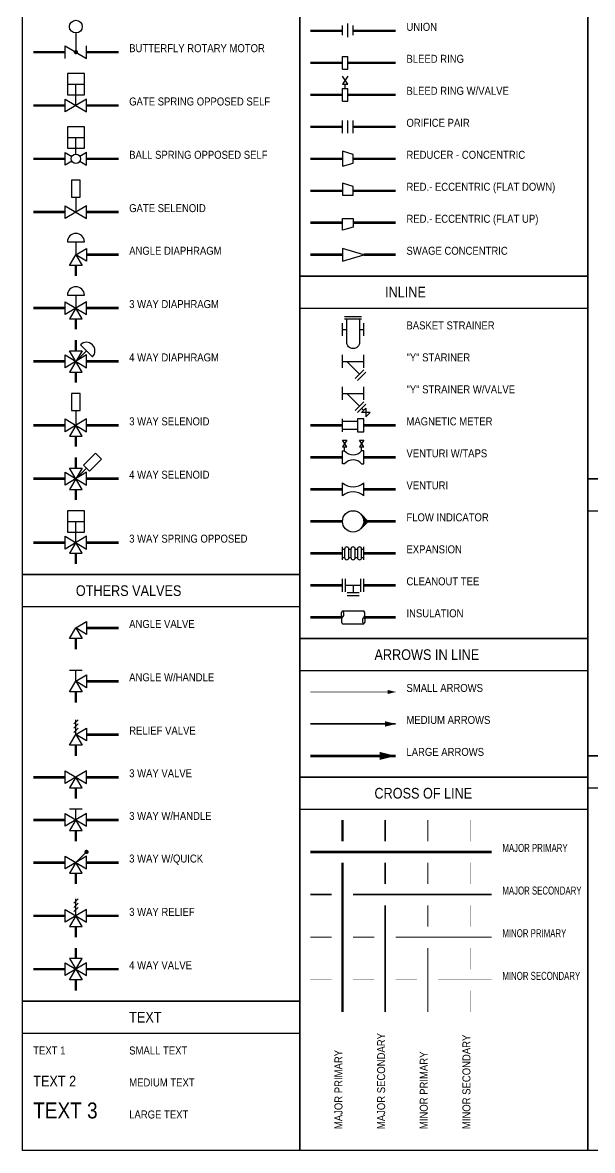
# Model space of a CAD drawing. Header units: inches. Extents: x 31.2 to 59.2, y 12.6 to 38.2.
# Drawn here: x 31.2 to 37.88, y 12.57 to 25.79 of the extents above; entities that cross this region are included whole.
import ezdxf
from ezdxf.enums import TextEntityAlignment as Align

# ---------------------------------------------------------------- set-up
doc = ezdxf.new("R2010")
doc.units = ezdxf.units.IN
doc.header["$MEASUREMENT"] = 0
for name, color, linetype in [('EQUIP', 3, 'Continuous'), ('GRAPH', 6, 'Continuous'), ('MAJOR-1', 2, 'Continuous'), ('MAJOR-2', 1, 'Continuous'), ('Minor-1', 4, 'Continuous'), ('Minor-2', 6, 'Continuous'), ('TEXT', 7, 'Continuous')]:
    doc.layers.add(name, color=color, linetype=linetype)
doc.styles.get("Standard").update_dxf_attribs({"font": 'arial.ttf'})

# ---------------------------------------------------------------- blocks, each defined once
blk = doc.blocks.new('VAL_CTRL_9')
blk.add_line((0, 0.9), (0, 0))
for points in [[(-0.5, -0.3), (-0.5, 0.3), (0.5, -0.3)], [(0.5, -0.3), (0.5, 0.3)]]:
    blk.add_lwpolyline(points)
at = {"const_width": 0.1}
blk.add_lwpolyline([(-0.05, 0, 1), (0.05, 0, 1)], format="xyb", close=True, dxfattribs=at)
blk.add_circle((0, 1.2), 0.3)
at = {"flags": 8}
for tag, p in [('SIZE', (1.4, 0.7)), ('SPEC', (0, -0.7)), ('TAG', (0, -1.3))]:
    blk.add_attdef(tag, text='', height=0.4, dxfattribs=at).set_placement(p, align=Align.MIDDLE)
blk = doc.blocks.new('VAL_CTRL_10')
for p, q in [((-0.4, 1), (0.4, 1)), ((0, 0), (0, 1))]:
    blk.add_line(p, q)
blk.add_lwpolyline([(-0.4, 0.5), (0.4, 0.5), (0.4, 1.5), (-0.4, 1.5)], close=True)
blk.add_lwpolyline([(-0.5, -0.3), (-0.5, 0.3), (0.5, -0.3), (0.5, 0.3), (-0.5, -0.3)])
at = {"flags": 8}
for tag, p in [('SIZE', (1.4, 0.7)), ('SPEC', (0, -0.7)), ('TAG', (0, -1.3))]:
    blk.add_attdef(tag, text='', height=0.4, dxfattribs=at).set_placement(p, align=Align.MIDDLE)
blk = doc.blocks.new('VAL_CTRL_11')
for p, q in [((-0.4, 1), (0.4, 1)), ((0, 0.224), (0, 1))]:
    blk.add_line(p, q)
blk.add_lwpolyline([(-0.4, 0.5), (0.4, 0.5), (0.4, 1.5), (-0.4, 1.5)], close=True)
for points in [[(-0.5, -0.3), (-0.5, 0.3), (-0.192, 0.115)], [(0.192, -0.115), (0.5, -0.3), (0.5, 0.3), (0.192, 0.115)], [(-0.192, -0.115), (-0.5, -0.3)]]:
    blk.add_lwpolyline(points)
blk.add_circle((0, 0), 0.224)
at = {"flags": 8}
for tag, p in [('SIZE', (1.4, 0.7)), ('SPEC', (0, -0.7)), ('TAG', (0, -1.3))]:
    blk.add_attdef(tag, text='', height=0.4, dxfattribs=at).set_placement(p, align=Align.MIDDLE)
blk = doc.blocks.new('VAL_CTRL_12')
blk.add_line((0, 0.7), (0, 0))
blk.add_lwpolyline([(-0.2, 0.7), (0.2, 0.7), (0.2, 1.5), (-0.2, 1.5)], close=True)
blk.add_lwpolyline([(-0.5, -0.3), (-0.5, 0.3), (0.5, -0.3), (0.5, 0.3), (-0.5, -0.3)])
at = {"flags": 8}
for tag, p in [('SIZE', (1.4, 0.7)), ('SPEC', (0, -0.7)), ('TAG', (0, -1.3))]:
    blk.add_attdef(tag, text='', height=0.4, dxfattribs=at).set_placement(p, align=Align.MIDDLE)
blk = doc.blocks.new('VAL_CTRL_15')
for p, q in [((-0.4, 0.6), (0.4, 0.6)), ((0, 0.6), (0, 0))]:
    blk.add_line(p, q)
blk.add_lwpolyline([(0, 0), (0.3, -0.5), (-0.3, -0.5), (0, 0), (0.5, 0.3), (0.5, -0.3)], close=True)
blk.add_arc((0, 0.6), 0.4, 0, 180)
at = {"flags": 8}
for tag, p in [('SIZE', (-1.2, 0.6)), ('SPEC', (-1.2, 0)), ('TAG', (-1.2, -0.6))]:
    blk.add_attdef(tag, text='', height=0.4, dxfattribs=at).set_placement(p, align=Align.MIDDLE)
blk = doc.blocks.new('VAL_CTRL_16')
for p, q in [((-0.4, 0.6), (0.4, 0.6)), ((0, 0.6), (0, 0))]:
    blk.add_line(p, q)
blk.add_lwpolyline([(-0.5, -0.3), (-0.5, 0.3), (0.5, -0.3), (0.5, 0.3), (-0.5, -0.3)])
blk.add_lwpolyline([(0, 0), (-0.3, -0.5), (0.3, -0.5)], close=True)
blk.add_arc((0, 0.6), 0.4, 0, 180)
at = {"flags": 8}
for tag, p in [('SIZE', (1.2, 0.6)), ('SPEC', (1.2, -0.6)), ('TAG', (1.2, -1.2))]:
    blk.add_attdef(tag, text='', height=0.4, dxfattribs=at).set_placement(p, align=Align.MIDDLE)
blk = doc.blocks.new('VAL_CTRL_17')
for p, q in [((0.212, 0.778), (0.778, 0.212)), ((0.495, 0.495), (0, 0))]:
    blk.add_line(p, q)
for points in [[(-0.5, -0.3), (-0.5, 0.3), (0.5, -0.3), (0.5, 0.3), (-0.5, -0.3)], [(-0.3, 0.5), (0.3, 0.5), (-0.3, -0.5), (0.3, -0.5), (-0.3, 0.5)]]:
    blk.add_lwpolyline(points)
blk.add_arc((0.495, 0.495), 0.4, 315, 135)
at = {"flags": 8}
for tag, p in [('SIZE', (1.7, 0.6)), ('SPEC', (1.2, -0.6)), ('TAG', (1.2, -1.2))]:
    blk.add_attdef(tag, text='', height=0.4, dxfattribs=at).set_placement(p, align=Align.MIDDLE)
blk = doc.blocks.new('VAL_CTRL_19')
blk.add_line((0.495, 0.495), (0, 0))
blk.add_lwpolyline([(0.354, 0.636), (0.636, 0.354), (1.202, 0.919), (0.919, 1.202)], close=True)
for points in [[(-0.5, -0.3), (-0.5, 0.3), (0.5, -0.3), (0.5, 0.3), (-0.5, -0.3)], [(-0.3, 0.5), (0.3, 0.5), (-0.3, -0.5), (0.3, -0.5), (-0.3, 0.5)]]:
    blk.add_lwpolyline(points)
at = {"flags": 8}
for tag, p in [('SIZE', (1.867, 0.6)), ('SPEC', (1.1, -0.6)), ('TAG', (1.1, -1.2))]:
    blk.add_attdef(tag, text='', height=0.4, dxfattribs=at).set_placement(p, align=Align.MIDDLE)
blk = doc.blocks.new('VAL_CTRL_18')
blk.add_line((0, 0.7), (0, 0))
for points in [[(-0.2, 0.7), (0.2, 0.7), (0.2, 1.5), (-0.2, 1.5)], [(0, 0), (-0.3, -0.5), (0.3, -0.5)]]:
    blk.add_lwpolyline(points, close=True)
blk.add_lwpolyline([(-0.5, -0.3), (-0.5, 0.3), (0.5, -0.3), (0.5, 0.3), (-0.5, -0.3)])
at = {"flags": 8}
for tag, p in [('SIZE', (1.2, 0.6)), ('SPEC', (1.2, -0.6)), ('TAG', (1.2, -1.2))]:
    blk.add_attdef(tag, text='', height=0.4, dxfattribs=at).set_placement(p, align=Align.MIDDLE)
blk = doc.blocks.new('VAL_CTRL_20')
for p, q in [((-0.4, 1), (0.4, 1)), ((0, 0), (0, 1))]:
    blk.add_line(p, q)
for points in [[(-0.4, 0.5), (0.4, 0.5), (0.4, 1.5), (-0.4, 1.5)], [(0, 0), (-0.3, -0.5), (0.3, -0.5)]]:
    blk.add_lwpolyline(points, close=True)
blk.add_lwpolyline([(-0.5, -0.3), (-0.5, 0.3), (0.5, -0.3), (0.5, 0.3), (-0.5, -0.3)])
at = {"flags": 8}
for tag, p in [('SIZE', (1.2, 0.6)), ('SPEC', (1.2, -0.6)), ('TAG', (1.2, -1.2))]:
    blk.add_attdef(tag, text='', height=0.4, dxfattribs=at).set_placement(p, align=Align.MIDDLE)
blk = doc.blocks.new('VAL_ANGLE')
blk.add_lwpolyline([(0, 0), (0.3, -0.5), (-0.3, -0.5), (0, 0), (0.5, 0.3), (0.5, -0.3)], close=True)
at = {"flags": 8}
for tag, p in [('SIZE', (-1.1, 0.6)), ('SPEC', (-1.1, 0)), ('TAG', (-1.1, -0.6))]:
    blk.add_attdef(tag, text='', height=0.4, dxfattribs=at).set_placement(p, align=Align.MIDDLE)
blk = doc.blocks.new('VAL_ANGLE1')
for p, q in [((0.3, 0.5), (-0.3, 0.5)), ((0, 0), (0, 0.5))]:
    blk.add_line(p, q)
blk.add_lwpolyline([(0, 0), (0.3, -0.5), (-0.3, -0.5), (0, 0), (0.5, 0.3), (0.5, -0.3)], close=True)
at = {"flags": 8}
for tag, p in [('SIZE', (-1.1, 0.6)), ('SPEC', (-1.1, 0)), ('TAG', (-1.1, -0.6))]:
    blk.add_attdef(tag, text='', height=0.4, dxfattribs=at).set_placement(p, align=Align.MIDDLE)
blk = doc.blocks.new('VAL_RELIEF')
for p, q in [((-0.1, 0.5), (0.1, 0.7)), ((0, 0), (0, 0.7)), ((-0.1, 0.3), (0.1, 0.5)), ((-0.1, 0.1), (0.1, 0.3))]:
    blk.add_line(p, q)
blk.add_lwpolyline([(0, 0), (0.3, -0.5), (-0.3, -0.5), (0, 0), (0.5, 0.3), (0.5, -0.3)], close=True)
at = {"flags": 8}
for tag, p in [('SIZE', (-1.1, 0.6)), ('SPEC', (-1.1, 0)), ('TAG', (-1.1, -0.6))]:
    blk.add_attdef(tag, text='', height=0.4, dxfattribs=at).set_placement(p, align=Align.MIDDLE)
blk = doc.blocks.new('VAL_3_WAY')
blk.add_lwpolyline([(-0.5, -0.3), (-0.5, 0.3), (0.5, -0.3), (0.5, 0.3), (-0.5, -0.3)])
blk.add_lwpolyline([(0, 0), (-0.3, -0.5), (0.3, -0.5)], close=True)
at = {"flags": 8}
for tag, p in [('SIZE', (1.1, 0.6)), ('SPEC', (1.1, -0.6)), ('TAG', (1.1, -1.2))]:
    blk.add_attdef(tag, text='', height=0.4, dxfattribs=at).set_placement(p, align=Align.MIDDLE)
blk = doc.blocks.new('VAL_3_WAY1')
for p, q in [((0.3, 0.5), (-0.3, 0.5)), ((0, 0), (0, 0.5))]:
    blk.add_line(p, q)
blk.add_lwpolyline([(-0.5, -0.3), (-0.5, 0.3), (0.5, -0.3), (0.5, 0.3), (-0.5, -0.3)])
blk.add_lwpolyline([(0, 0), (-0.3, -0.5), (0.3, -0.5)], close=True)
at = {"flags": 8}
for tag, p in [('SIZE', (1.1, 0.6)), ('SPEC', (1.1, -0.6)), ('TAG', (1.1, -1.2))]:
    blk.add_attdef(tag, text='', height=0.4, dxfattribs=at).set_placement(p, align=Align.MIDDLE)
blk = doc.blocks.new('VAL_3_WAY2')
blk.add_line((0, 0), (0.5, 0.5))
at = {"const_width": 0.1}
blk.add_lwpolyline([(0.5, 0.55, 1), (0.5, 0.45, 1)], format="xyb", close=True, dxfattribs=at)
blk.add_lwpolyline([(-0.5, -0.3), (-0.5, 0.3), (0.5, -0.3), (0.5, 0.3), (-0.5, -0.3)])
blk.add_lwpolyline([(0, 0), (-0.3, -0.5), (0.3, -0.5)], close=True)
at = {"flags": 8}
for tag, p in [('SIZE', (1.4, 0.6)), ('SPEC', (1.1, -0.6)), ('TAG', (1.1, -1.2))]:
    blk.add_attdef(tag, text='', height=0.4, dxfattribs=at).set_placement(p, align=Align.MIDDLE)
blk = doc.blocks.new('VAL_3_RELIEF')
for p, q in [((-0.1, 0.6), (0.1, 0.8)), ((-0.1, 0.4), (0.1, 0.6)), ((0, 0), (0, 0.8)), ((-0.1, 0.2), (0.1, 0.4))]:
    blk.add_line(p, q)
blk.add_lwpolyline([(-0.5, -0.3), (-0.5, 0.3), (0.5, -0.3), (0.5, 0.3), (-0.5, -0.3)])
blk.add_lwpolyline([(0, 0), (-0.3, -0.5), (0.3, -0.5)], close=True)
at = {"flags": 8}
for tag, p in [('SIZE', (1.1, 0.6)), ('SPEC', (1.1, -0.6)), ('TAG', (1.1, -1.2))]:
    blk.add_attdef(tag, text='', height=0.4, dxfattribs=at).set_placement(p, align=Align.MIDDLE)
blk = doc.blocks.new('VAL_4_WAY')
for points in [[(-0.5, -0.3), (-0.5, 0.3), (0.5, -0.3), (0.5, 0.3), (-0.5, -0.3)], [(0.3, -0.5), (-0.3, -0.5), (0.3, 0.5), (-0.3, 0.5), (0.3, -0.5)]]:
    blk.add_lwpolyline(points)
at = {"flags": 8}
for tag, p in [('SIZE', (1.1, 0.6)), ('SPEC', (1.1, -0.6)), ('TAG', (1.1, -1.2))]:
    blk.add_attdef(tag, text='', height=0.4, dxfattribs=at).set_placement(p, align=Align.MIDDLE)
blk = doc.blocks.new('UNION')
for p, q in [((0, -0.4), (0, 0.5)), ((0.5, -0.6), (0.5, 0.7)), ((1, -0.4), (1, 0.5))]:
    blk.add_line(p, q)
at = {"flags": 8}
for tag, p in [('SIZE', (0.5, 1.5)), ('SPEC', (0.5, -1.4)), ('TAG', (0.5, -2.6))]:
    blk.add_attdef(tag, text='', height=0.8, dxfattribs=at).set_placement(p, align=Align.MIDDLE)
blk = doc.blocks.new('BLEED')
for p, q in [((0, 1.2), (1, 1.2)), ((0, -1.2), (0, 1.2)), ((1, -1.2), (1, 1.2)), ((0, -1.2), (1, -1.2))]:
    blk.add_line(p, q)
at = {"flags": 8}
for tag, p in [('SIZE', (0, 2.8)), ('SPEC', (0, -2.8)), ('TAG', (0, -5.2))]:
    blk.add_attdef(tag, text='', height=1.6, dxfattribs=at).set_placement(p, align=Align.MIDDLE)
blk = doc.blocks.new('BLEED_VALVE')
for p, q in [((1, 3.5), (0, 2)), ((1, 2), (0, 3.5)), ((0, 2), (1, 2)), ((0, -1.2), (0, 1.2)), ((0, 1.2), (1, 1.2)), ((0.5, 1.2), (0.5, 2)), ((1, -1.2), (1, 1.2)), ((0, -1.2), (1, -1.2))]:
    blk.add_line(p, q)
at = {"flags": 8}
for tag, p in [('SIZE', (4.3, 2.8)), ('SPEC', (0, -2.8)), ('TAG', (0, -5.2))]:
    blk.add_attdef(tag, text='', height=1.6, dxfattribs=at).set_placement(p, align=Align.MIDDLE)
blk = doc.blocks.new('ORIFICE')
for p, q in [((0, -0.6), (0, 0.6)), ((0.5, -0.6), (0.5, 0.6)), ((1, -0.6), (1, 0.6))]:
    blk.add_line(p, q)
at = {"flags": 8}
for tag, p in [('SIZE', (0.5, 1.4)), ('SPEC', (0.5, -1.4)), ('TAG', (0.5, -2.6))]:
    blk.add_attdef(tag, text='', height=0.8, dxfattribs=at).set_placement(p, align=Align.MIDDLE)
blk = doc.blocks.new('REDUCER_CONC')
blk.add_lwpolyline([(0, 0.7), (0, -0.7), (1, -0.4), (1, 0.4), (0, 0.7)])
at = {"flags": 8}
for tag, p in [('SIZE', (0, 1.4)), ('SPEC', (0, -1.47)), ('TAG', (0, -2.6))]:
    blk.add_attdef(tag, text='', height=0.667, dxfattribs=at).set_placement(p, align=Align.MIDDLE)
blk = doc.blocks.new('REDUCER_ECC_DOWN')
blk.add_lwpolyline([(0, 0.7), (0, -0.4), (1, -0.4), (1, 0.4), (0, 0.7)])
at = {"flags": 8}
for tag, p in [('SIZE', (0, 1.53)), ('SPEC', (0, -1.2)), ('TAG', (0, -2.4))]:
    blk.add_attdef(tag, text='', height=0.667, dxfattribs=at).set_placement(p, align=Align.MIDDLE)
blk = doc.blocks.new('REDUCER_ECC_UP')
blk.add_lwpolyline([(0, -0.7), (0, 0.4), (1, 0.4), (1, -0.4), (0, -0.7)])
at = {"flags": 8}
for tag, p in [('SIZE', (0, 1.23)), ('SPEC', (0, -1.4)), ('TAG', (-0.01, -2.47))]:
    blk.add_attdef(tag, text='', height=0.667, dxfattribs=at).set_placement(p, align=Align.MIDDLE)
blk = doc.blocks.new('SWAGE_CONC')
for points in [[(1, 0), (0, 0.3)], [(0, 0.3), (0, -0.3), (1, 0)]]:
    blk.add_lwpolyline(points)
at = {"flags": 8}
for tag, p in [('SIZE', (0, 1.167)), ('SPEC', (0, -1.167)), ('TAG', (0, -2.367))]:
    blk.add_attdef(tag, text='', height=0.667, dxfattribs=at).set_placement(p, align=Align.MIDDLE)
blk = doc.blocks.new('Y_STRAINER_VALVE')
for p, q in [((-0.5, 0), (0.5, 0)), ((0.4, -0.9), (0.6, -0.7)), ((0.4, -0.7), (0.5, -0.8)), ((0.8, -0.9), (0.4, -0.9)), ((0.6, -0.7), (0.6, -1.1)), ((0.6, -1.1), (0.8, -0.9))]:
    blk.add_line(p, q)
for points in [[(-0.5, -0.3), (-0.5, 0.3)], [(-0.3, 0), (0.3, -0.6)], [(0.5, -0.3), (0.5, 0.3)], [(0.5, -0.4), (0.1, -0.8)], [(0.6, -0.5), (0.2, -0.9)]]:
    blk.add_lwpolyline(points)
at = {"flags": 8}
for tag, p in [('SIZE', (0, 0.7)), ('SPEC', (0, -1.4)), ('TAG', (0, -2))]:
    blk.add_attdef(tag, text='', height=0.4, dxfattribs=at).set_placement(p, align=Align.MIDDLE)
blk = doc.blocks.new('MAGMETER')
for points in [[(-0.5, -0.3), (-0.5, 0.3)], [(-0.5, 0.2), (0.2, 0.2)], [(0.2, -0.2), (-0.5, -0.2)]]:
    blk.add_lwpolyline(points)
blk.add_lwpolyline([(0.2, -0.3), (0.5, -0.3), (0.5, 0.3), (0.2, 0.3)], close=True)
at = {"flags": 8}
for tag, p in [('SIZE', (0, 0.7)), ('SPEC', (0, -0.7)), ('TAG', (0, -1.3))]:
    blk.add_attdef(tag, text='', height=0.4, dxfattribs=at).set_placement(p, align=Align.MIDDLE)
blk = doc.blocks.new('VENTURI_TAP')
for p, q in [((-0.4, 0.3), (-0.4, 0.5)), ((0.4, 0.3), (0.4, 0.5))]:
    blk.add_line(p, q)
for points in [[(-0.5, 0.5), (-0.3, 0.5), (-0.5, 0.8), (-0.3, 0.8), (-0.5, 0.5)], [(0.3, 0.5), (0.5, 0.5), (0.3, 0.8), (0.5, 0.8), (0.3, 0.5)], [(-0.4, -0.3), (-0.5, -0.3), (-0.5, 0.3), (-0.4, 0.3)], [(0.4, -0.3), (0.5, -0.3), (0.5, 0.3), (0.4, 0.3)]]:
    blk.add_lwpolyline(points)
for centre, start, end in [((0, 0.639), 220.2749, 319.7251), ((0, -0.639), 40.2749, 139.7251)]:
    blk.add_arc(centre, 0.524, start, end)
at = {"flags": 8}
for tag, p in [('SIZE', (1.3, 0.7)), ('SPEC', (0, -0.7)), ('TAG', (0, -1.3))]:
    blk.add_attdef(tag, text='', height=0.4, dxfattribs=at).set_placement(p, align=Align.MIDDLE)
blk = doc.blocks.new('BASKET_STRAINER')
for p, q in [((-0.4, 0.6), (0.4, 0.6)), ((-0.5, 0), (-0.3, 0)), ((-0.4, 0.5), (0.4, 0.5)), ((0.3, 0), (0.5, 0)), ((0, -0.9), (0, -0.9))]:
    blk.add_line(p, q)
for points in [[(-0.5, -0.3), (-0.5, 0.3)], [(0.5, -0.3), (0.5, 0.3)]]:
    blk.add_lwpolyline(points)
blk.add_lwpolyline([(0.3, 0.5), (0.3, -0.6, -0.414214), (0, -0.9, -0.414214), (-0.3, -0.6), (-0.3, 0.5)], format="xyb")
at = {"flags": 8}
for tag, p in [('SIZE', (0, 1)), ('SPEC', (0, -1.3)), ('TAG', (0, -1.9))]:
    blk.add_attdef(tag, text='', height=0.4, dxfattribs=at).set_placement(p, align=Align.MIDDLE)
blk = doc.blocks.new('Y_STRAINER')
blk.add_line((-0.5, 0), (0.5, 0))
for points in [[(-0.5, -0.3), (-0.5, 0.3)], [(-0.3, 0), (0.3, -0.6)], [(0.5, -0.3), (0.5, 0.3)], [(0.5, -0.4), (0.1, -0.8)], [(0.6, -0.5), (0.2, -0.9)]]:
    blk.add_lwpolyline(points)
at = {"flags": 8}
for tag, p in [('SIZE', (0, 0.7)), ('SPEC', (0, -1.3)), ('TAG', (0, -1.9))]:
    blk.add_attdef(tag, text='', height=0.4, dxfattribs=at).set_placement(p, align=Align.MIDDLE)
blk = doc.blocks.new('VENTURI')
for points in [[(-0.5, -0.3), (-0.5, 0.3)], [(0.5, -0.3), (0.5, 0.3)]]:
    blk.add_lwpolyline(points)
for centre, start, end in [((0, 0.9), 230.1944, 309.8056), ((0, -0.9), 50.1944, 129.8056)]:
    blk.add_arc(centre, 0.781, start, end)
at = {"flags": 8}
for tag, p in [('SIZE', (0, 0.7)), ('SPEC', (0, -0.7)), ('TAG', (0, -1.3))]:
    blk.add_attdef(tag, text='', height=0.4, dxfattribs=at).set_placement(p, align=Align.MIDDLE)
blk = doc.blocks.new('*X68')
at = {"color": 0}
for p, q in [((0.358, 0.349), (0.358, 0.349)), ((0.362, 0.345), (0.362, 0.345)), ((0.367, 0.34), (0.367, 0.34)), ((0.371, 0.335), (0.371, 0.336)), ((0.375, 0.331), (0.376, 0.331)), ((0.379, 0.326), (0.38, 0.327)), ((0.383, 0.321), (0.384, 0.323)), ((0.387, 0.316), (0.389, 0.318)), ((0.391, 0.312), (0.393, 0.314)), ((0.395, 0.307), (0.398, 0.309)), ((0.399, 0.302), (0.402, 0.305)), ((0.403, 0.297), (0.407, 0.301)), ((0.405, -0.293), (0.703, 0.004)), ((0.406, 0.291), (0.411, 0.296)), ((0.41, 0.286), (0.415, 0.292)), ((0.414, 0.281), (0.42, 0.287)), ((0.417, 0.276), (0.424, 0.283)), ((0.421, 0.27), (0.429, 0.278)), ((0.423, -0.266), (0.698, 0.009)), ((0.424, 0.265), (0.433, 0.274)), ((0.427, 0.259), (0.438, 0.27)), ((0.431, 0.254), (0.442, 0.265)), ((0.434, 0.248), (0.446, 0.261)), ((0.436, -0.244), (0.694, 0.013)), ((0.437, 0.243), (0.451, 0.256)), ((0.44, 0.237), (0.455, 0.252)), ((0.443, 0.231), (0.46, 0.247)), ((0.446, 0.225), (0.464, 0.243)), ((0.446, -0.225), (0.689, 0.018)), ((0.449, 0.219), (0.468, 0.239)), ((0.452, 0.213), (0.473, 0.234)), ((0.454, -0.208), (0.685, 0.022)), ((0.455, 0.207), (0.477, 0.23)), ((0.458, 0.201), (0.482, 0.225)), ((0.46, 0.195), (0.486, 0.221)), ((0.461, -0.193), (0.681, 0.027)), ((0.463, 0.189), (0.491, 0.217)), ((0.465, 0.183), (0.495, 0.212)), ((0.467, -0.178), (0.676, 0.031)), ((0.468, 0.176), (0.499, 0.208)), ((0.47, 0.17), (0.504, 0.203)), ((0.472, -0.164), (0.672, 0.035)), ((0.473, 0.163), (0.508, 0.199)), ((0.475, 0.157), (0.513, 0.194)), ((0.477, 0.15), (0.517, 0.19)), ((0.477, -0.151), (0.667, 0.04)), ((0.479, 0.143), (0.521, 0.186)), ((0.481, 0.136), (0.526, 0.181)), ((0.481, -0.138), (0.663, 0.044)), ((0.483, 0.129), (0.53, 0.177)), ((0.484, -0.126), (0.658, 0.049)), ((0.485, 0.122), (0.535, 0.172)), ((0.487, 0.115), (0.539, 0.168)), ((0.487, -0.114), (0.654, 0.053)), ((0.488, 0.108), (0.544, 0.164)), ((0.489, -0.103), (0.65, 0.057)), ((0.49, 0.101), (0.548, 0.159)), ((0.491, 0.093), (0.552, 0.155)), ((0.491, -0.092), (0.645, 0.062)), ((0.493, 0.086), (0.557, 0.15)), ((0.493, -0.081), (0.641, 0.066)), ((0.494, 0.078), (0.561, 0.146)), ((0.495, 0.071), (0.566, 0.141)), ((0.495, -0.071), (0.636, 0.071)), ((0.496, 0.063), (0.57, 0.137)), ((0.496, -0.061), (0.632, 0.075)), ((0.497, 0.055), (0.575, 0.133)), ((0.497, -0.051), (0.628, 0.08)), ((0.498, 0.047), (0.579, 0.128)), ((0.498, 0.039), (0.583, 0.124)), ((0.498, -0.041), (0.623, 0.084)), ((0.499, 0.031), (0.588, 0.119)), ((0.499, -0.031), (0.619, 0.088)), ((0.5, 0.022), (0.592, 0.115)), ((0.5, 0.014), (0.597, 0.11)), ((0.5, 0.005), (0.601, 0.106)), ((0.5, -0.004), (0.605, 0.102)), ((0.5, -0.013), (0.61, 0.097)), ((0.5, -0.022), (0.614, 0.093))]:
    blk.add_line(p, q, dxfattribs=at)
blk = doc.blocks.new('FLOW')
blk.add_lwpolyline([(0.354, -0.354), (0.707, 0), (0.354, 0.354)])
blk.add_circle((0, 0), 0.5)
at = {"linetype": 'Continuous'}
blk.add_blockref('*X68', (0, 0), dxfattribs=at)
at = {"flags": 8}
blk.add_attdef('FUNCTION', text='', height=0.2, dxfattribs=at).set_placement((0, 0.1), align=Align.CENTER)
blk.add_attdef('TAG', text='', height=0.2, dxfattribs=at).set_placement((0, -0.1), align=Align.TOP_CENTER)
blk = doc.blocks.new('EXPANSION')
for p, q in [((-0.5, 0.2), (-0.4, 0.2)), ((-0.2, 0.2), (-0.1, 0.2)), ((0.1, 0.2), (0.2, 0.2)), ((0.4, 0.2), (0.5, 0.2)), ((-0.5, -0.2), (-0.4, -0.2)), ((-0.2, -0.2), (-0.1, -0.2)), ((0.1, -0.2), (0.2, -0.2)), ((0.4, -0.2), (0.5, -0.2))]:
    blk.add_line(p, q)
for points in [[(-0.5, -0.3), (-0.5, 0.3)], [(0.5, -0.3), (0.5, 0.3)]]:
    blk.add_lwpolyline(points)
for points in [[(-0.3, -0.3), (-0.3, -0.3, 0.414214), (-0.2, -0.2), (-0.2, 0.2, 0.414214), (-0.3, 0.3), (-0.3, 0.3, 0.414214), (-0.4, 0.2), (-0.4, -0.2, 0.414214)], [(0, -0.3), (0, -0.3, 0.414214), (0.1, -0.2), (0.1, 0.2, 0.414214), (0, 0.3), (0, 0.3, 0.414214), (-0.1, 0.2), (-0.1, -0.2, 0.414214)], [(0.3, -0.3), (0.3, -0.3, 0.414214), (0.4, -0.2), (0.4, 0.2, 0.414214), (0.3, 0.3), (0.3, 0.3, 0.414214), (0.2, 0.2), (0.2, -0.2, 0.414214)]]:
    blk.add_lwpolyline(points, format="xyb", close=True)
at = {"flags": 8}
for tag, p in [('SIZE', (0, 0.7)), ('SPEC', (0, -0.7)), ('TAG', (0, -1.3))]:
    blk.add_attdef(tag, text='', height=0.4, dxfattribs=at).set_placement(p, align=Align.MIDDLE)
blk = doc.blocks.new('CLEAN_TEE')
blk.add_line((-0.359, 0), (0.359, 0))
for points in [[(-0.5, -0.3), (-0.5, 0.3)], [(-0.359, -0.3), (-0.359, 0.3)], [(0, 0), (0, -0.359)], [(0.359, -0.3), (0.359, 0.3)], [(0.5, -0.3), (0.5, 0.3)], [(0.283, -0.359), (-0.283, -0.359)], [(0.283, -0.5), (-0.283, -0.5)]]:
    blk.add_lwpolyline(points)
at = {"flags": 8}
for tag, p in [('SIZE', (0, 0.7)), ('SPEC', (0, -0.9)), ('TAG', (0, -1.5))]:
    blk.add_attdef(tag, text='', height=0.4, dxfattribs=at).set_placement(p, align=Align.MIDDLE)
blk = doc.blocks.new('INSULATION')
for p, q in [((-0.5, 0.3), (0.5, 0.3)), ((-0.5, -0.3), (0.5, -0.3))]:
    blk.add_line(p, q)
for centre in [(-0.5, 0.15), (0.5, -0.15)]:
    blk.add_ellipse(centre, major_axis=(0, -0.15), ratio=0.333333)
for centre, start_param, end_param in [((-0.5, -0.15), 3.141593, 6.283185), ((0.5, 0.15), 0, 3.141593)]:
    blk.add_ellipse(centre, major_axis=(0, -0.15), ratio=0.333333, start_param=start_param, end_param=end_param)
at = {"flags": 8}
for tag, p in [('SIZE', (0, 0.7)), ('SPEC', (0, -0.7)), ('TAG', (0, -1.3))]:
    blk.add_attdef(tag, text='', height=0.4, dxfattribs=at).set_placement(p, align=Align.MIDDLE)
blk = doc.blocks.new('ARROW_1')
blk.add_lwpolyline([(0, 0, 0, 0.5, 0), (-1, 0, 0.5, 0.5, 0)], format="xyseb")

msp = doc.modelspace()

# ---------------------------------------------------------------- linework, layer by layer
for p, q in [((34.451, 22.441), (37.826, 22.441)), ((37.826, 20.066), (41.201, 20.066)), ((31.201, 18.941), (34.451, 18.941)), ((34.451, 18.191), (37.826, 18.191)), ((37.826, 16.816), (41.201, 16.816)), ((34.451, 16.566), (37.826, 16.566)), ((31.201, 13.941), (34.451, 13.941))]:
    msp.add_line(p, q)
for points in [[(41.201, 20.441), (37.826, 20.441), (37.826, 38.191), (41.201, 38.191)], [(34.451, 19.316), (31.201, 19.316), (31.201, 31.316), (34.451, 31.316)], [(37.826, 22.816), (34.451, 22.816), (34.451, 28.191), (37.826, 28.191)], [(37.826, 18.566), (34.451, 18.566), (34.451, 22.816), (37.826, 22.816)], [(41.201, 17.191), (37.826, 17.191), (37.826, 20.441), (41.201, 20.441)], [(34.451, 14.316), (31.201, 14.316), (31.201, 19.316), (34.451, 19.316)], [(37.826, 16.941), (34.451, 16.941), (34.451, 18.566), (37.826, 18.566)], [(41.201, 12.566), (37.826, 12.566), (37.826, 17.191), (41.201, 17.191)], [(37.826, 12.566), (34.451, 12.566), (34.451, 16.941), (37.826, 16.941)], [(34.451, 12.566), (31.201, 12.566), (31.201, 14.316), (34.451, 14.316)]]:
    msp.add_lwpolyline(points, close=True)
at = {"layer": 'MAJOR-1', "linetype": 'Continuous', "const_width": 0.03}
for points in [[(34.576, 25.691), (34.951, 25.691)], [(35.076, 25.691), (35.576, 25.691)], [(31.326, 25.441), (31.701, 25.441)], [(31.951, 25.441), (32.326, 25.441)], [(34.576, 25.316), (34.951, 25.316)], [(35.014, 25.316), (35.576, 25.316)], [(34.576, 24.941), (34.951, 24.941)], [(35.014, 24.941), (35.576, 24.941)], [(31.326, 24.816), (31.701, 24.816)], [(31.951, 24.816), (32.326, 24.816)], [(34.576, 24.566), (34.951, 24.566)], [(35.076, 24.566), (35.576, 24.566)], [(31.326, 24.191), (31.701, 24.191)], [(31.951, 24.191), (32.326, 24.191)], [(34.576, 24.191), (34.951, 24.191)], [(35.076, 24.191), (35.576, 24.191)], [(34.576, 23.816), (34.951, 23.816)], [(35.076, 23.816), (35.576, 23.816)], [(31.326, 23.566), (31.701, 23.566)], [(31.951, 23.566), (32.326, 23.566)], [(34.576, 23.441), (34.951, 23.441)], [(35.076, 23.441), (35.576, 23.441)], [(32.326, 23.066), (31.951, 23.066)], [(34.576, 23.066), (34.951, 23.066)], [(35.201, 23.066), (35.576, 23.066)], [(31.826, 22.941), (31.826, 22.816)], [(31.701, 22.441), (31.326, 22.441)], [(32.326, 22.441), (31.951, 22.441)], [(31.826, 22.316), (31.826, 22.191)], [(31.826, 22.066), (31.826, 21.941)], [(31.701, 21.816), (31.326, 21.816)], [(32.326, 21.816), (31.951, 21.816)], [(31.826, 21.566), (31.826, 21.691)], [(31.326, 21.066), (31.701, 21.066)], [(31.951, 21.066), (32.326, 21.066)], [(34.576, 21.066), (34.951, 21.066)], [(35.201, 21.066), (35.576, 21.066)], [(31.826, 20.941), (31.826, 20.816)], [(31.826, 20.691), (31.826, 20.566)], [(34.576, 20.691), (34.951, 20.691)], [(35.201, 20.691), (35.576, 20.691)], [(31.701, 20.441), (31.326, 20.441)], [(32.326, 20.441), (31.951, 20.441)], [(31.826, 20.316), (31.826, 20.191)], [(34.576, 20.316), (34.951, 20.316)], [(35.201, 20.316), (35.576, 20.316)], [(34.576, 19.941), (34.951, 19.941)], [(35.201, 19.941), (35.576, 19.941)], [(31.326, 19.691), (31.701, 19.691)], [(31.951, 19.691), (32.326, 19.691)], [(31.826, 19.441), (31.826, 19.566)], [(34.576, 19.566), (34.951, 19.566)], [(35.201, 19.566), (35.576, 19.566)], [(34.576, 19.191), (34.951, 19.191)], [(35.201, 19.191), (35.576, 19.191)], [(34.576, 18.816), (34.951, 18.816)], [(35.201, 18.816), (35.576, 18.816)], [(31.951, 18.691), (32.326, 18.691)], [(31.826, 18.441), (31.826, 18.566)], [(31.951, 18.066), (32.326, 18.066)], [(31.826, 17.816), (31.826, 17.941)], [(32.326, 17.441), (31.951, 17.441)], [(31.826, 17.316), (31.826, 17.191)], [(34.576, 17.191), (35.576, 17.191)], [(31.701, 16.941), (31.326, 16.941)], [(32.326, 16.941), (31.951, 16.941)], [(31.826, 16.816), (31.826, 16.691)], [(31.701, 16.441), (31.326, 16.441)], [(32.326, 16.441), (31.951, 16.441)], [(34.951, 16.441), (34.951, 16.191)], [(31.826, 16.316), (31.826, 16.191)], [(34.576, 16.066), (36.701, 16.066)], [(31.701, 15.941), (31.326, 15.941)], [(32.326, 15.941), (31.951, 15.941)], [(34.951, 15.941), (34.951, 14.191)], [(31.826, 15.816), (31.826, 15.691)], [(31.701, 15.316), (31.326, 15.316)], [(31.826, 15.191), (31.826, 15.066)], [(32.326, 15.316), (31.951, 15.316)], [(31.826, 14.941), (31.826, 14.816)], [(31.701, 14.691), (31.326, 14.691)], [(32.326, 14.691), (31.951, 14.691)], [(31.826, 14.566), (31.826, 14.441)]]:
    msp.add_lwpolyline(points, dxfattribs=at)
at = {"layer": 'MAJOR-2', "linetype": 'Continuous', "const_width": 0.02}
for points in [[(34.576, 17.566), (35.576, 17.566)], [(35.451, 16.441), (35.451, 16.191)], [(35.451, 15.941), (35.451, 15.691)], [(34.576, 15.566), (34.826, 15.566)], [(35.076, 15.566), (36.701, 15.566)], [(35.451, 15.441), (35.451, 14.191)]]:
    msp.add_lwpolyline(points, dxfattribs=at)
at = {"layer": 'Minor-1', "linetype": 'Continuous', "const_width": 0.01}
for points in [[(34.576, 17.941), (35.576, 17.941)], [(35.951, 16.441), (35.951, 16.191)], [(35.951, 15.941), (35.951, 15.691)], [(35.951, 15.441), (35.951, 15.191)], [(34.576, 15.066), (34.826, 15.066)], [(35.076, 15.066), (35.326, 15.066)], [(35.576, 15.066), (36.701, 15.066)], [(35.951, 14.941), (35.951, 14.191)]]:
    msp.add_lwpolyline(points, dxfattribs=at)
at = {"layer": 'Minor-2', "linetype": 'Continuous', "const_width": 0.005}
for points in [[(36.451, 16.441), (36.451, 16.191)], [(36.451, 15.941), (36.451, 15.691)], [(36.451, 15.441), (36.451, 15.191)], [(36.451, 14.941), (36.451, 14.691)], [(34.576, 14.566), (34.826, 14.566)], [(35.076, 14.566), (35.326, 14.566)], [(35.576, 14.566), (35.826, 14.566)], [(36.076, 14.566), (36.701, 14.566)], [(36.451, 14.441), (36.451, 14.191)]]:
    msp.add_lwpolyline(points, dxfattribs=at)

# ---------------------------------------------------------------- block references
at = {"layer": 'EQUIP'}
for name, p, xscale, yscale, zscale in [('VAL_CTRL_9', (31.826, 25.441), 0.25, 0.25, 0.25), ('UNION', (34.951, 25.691), 0.125, 0.125, 0.125), ('BLEED', (34.951, 25.316), 0.0625, 0.0625, 0.0625), ('VAL_CTRL_10', (31.826, 24.816), 0.25, 0.25, 0.25), ('BLEED_VALVE', (34.951, 24.941), 0.0625, 0.0625, 0.0625), ('ORIFICE', (34.951, 24.566), 0.125, 0.125, 0.125), ('VAL_CTRL_11', (31.826, 24.191), 0.25, 0.25, 0.25), ('REDUCER_CONC', (34.951, 24.191), 0.125, 0.125, 0.125), ('VAL_CTRL_12', (31.826, 23.566), 0.25, 0.25, 0.25), ('REDUCER_ECC_DOWN', (34.951, 23.816), 0.125, 0.125, 0.125), ('REDUCER_ECC_UP', (34.951, 23.441), 0.125, 0.125, 0.125), ('VAL_CTRL_15', (31.826, 23.066), 0.25, 0.25, 0.25), ('SWAGE_CONC', (34.951, 23.066), 0.25, 0.25, 0.25), ('VAL_CTRL_16', (31.826, 22.441), 0.25, 0.25, 0.25), ('BASKET_STRAINER', (35.076, 22.191), 0.25, 0.25, 0.25), ('VAL_CTRL_17', (31.826, 21.816), 0.25, 0.25, 0.25), ('Y_STRAINER', (35.076, 21.816), 0.25, 0.25, 0.25), ('VAL_CTRL_18', (31.826, 21.066), 0.25, 0.25, 0.25), ('Y_STRAINER_VALVE', (35.076, 21.441), 0.25, 0.25, 0.25), ('MAGMETER', (35.076, 21.066), 0.25, 0.25, 0.25), ('VENTURI_TAP', (35.076, 20.691), 0.25, 0.25, 0.25), ('VAL_CTRL_19', (31.826, 20.441), 0.25, 0.25, 0.25), ('VENTURI', (35.076, 20.316), 0.25, 0.25, 0.25), ('VAL_CTRL_20', (31.826, 19.691), 0.25, 0.25, 0.25), ('FLOW', (35.076, 19.941), 0.25, 0.25, 0.25), ('EXPANSION', (35.076, 19.566), 0.25, 0.25, 0.25), ('CLEAN_TEE', (35.076, 19.191), 0.25, 0.25, 0.25), ('INSULATION', (35.076, 18.816), 0.25, 0.25, 0.25), ('VAL_ANGLE', (31.826, 18.691), 0.25, 0.25, 0.25), ('VAL_ANGLE1', (31.826, 18.066), 0.25, 0.25, 0.25), ('VAL_RELIEF', (31.826, 17.441), 0.25, 0.25, 0.25), ('VAL_3_WAY', (31.826, 16.941), 0.25, 0.25, 0.25), ('VAL_3_WAY1', (31.826, 16.441), 0.25, 0.25, 0.25), ('VAL_3_WAY2', (31.826, 15.941), 0.25, 0.25, 0.25), ('VAL_3_RELIEF', (31.826, 15.316), 0.25, 0.25, 0.25), ('VAL_4_WAY', (31.826, 14.691), 0.25, 0.25, 0.25)]:
    msp.add_blockref(name, p, dxfattribs=dict(at, xscale=xscale, yscale=yscale, zscale=zscale))
at = {"layer": 'GRAPH'}
for p, xscale, yscale, zscale in [((35.576, 17.941), 0.09375, 0.09375, 0.09375), ((35.576, 17.566), 0.125, 0.125, 0.125), ((35.576, 17.191), 0.1875, 0.1875, 0.1875)]:
    msp.add_blockref('ARROW_1', p, dxfattribs=dict(at, xscale=xscale, yscale=yscale, zscale=zscale))

# ---------------------------------------------------------------- texts
at = {"layer": 'TEXT'}
for s, height, width, p in [('UNION', 0.0938, 0.85, (35.701, 25.691)), ('BUTTERFLY ROTARY MOTOR', 0.0938, 0.85, (32.451, 25.441)), ('BLEED RING', 0.0938, 0.85, (35.701, 25.316)), ('BLEED RING W/VALVE', 0.0938, 0.85, (35.701, 24.941)), ('GATE SPRING OPPOSED SELF', 0.0938, 0.85, (32.451, 24.816)), ('ORIFICE PAIR', 0.0938, 0.85, (35.701, 24.566)), ('BALL SPRING OPPOSED SELF', 0.0938, 0.85, (32.451, 24.191)), ('REDUCER - CONCENTRIC', 0.0938, 0.85, (35.701, 24.191)), ('RED.- ECCENTRIC (FLAT DOWN)', 0.0938, 0.85, (35.701, 23.816)), ('GATE SELENOID', 0.0938, 0.85, (32.451, 23.566)), ('RED.- ECCENTRIC (FLAT UP)', 0.0938, 0.85, (35.701, 23.441)), ('ANGLE DIAPHRAGM', 0.0938, 0.85, (32.451, 23.066)), ('SWAGE CONCENTRIC', 0.0938, 0.85, (35.701, 23.066)), ('INLINE', 0.125, 0.85, (35.451, 22.566)), ('3 WAY DIAPHRAGM', 0.0938, 0.85, (32.451, 22.441)), ('BASKET STRAINER', 0.0938, 0.85, (35.701, 22.191)), ('4 WAY DIAPHRAGM', 0.0938, 0.85, (32.451, 21.816)), ('"Y" STARINER', 0.0938, 0.85, (35.701, 21.816)), ('"Y" STRAINER W/VALVE', 0.0938, 0.85, (35.701, 21.441)), ('3 WAY SELENOID', 0.0938, 0.85, (32.451, 21.066)), ('MAGNETIC METER', 0.0938, 0.85, (35.701, 21.066)), ('VENTURI W/TAPS', 0.0938, 0.85, (35.701, 20.691)), ('4 WAY SELENOID', 0.0938, 0.85, (32.451, 20.441)), ('VENTURI', 0.0938, 0.85, (35.701, 20.316)), ('FLOW INDICATOR', 0.0938, 0.85, (35.701, 19.941)), ('3 WAY SPRING OPPOSED', 0.0938, 0.85, (32.451, 19.691)), ('EXPANSION', 0.0938, 0.85, (35.701, 19.566)), ('OTHERS VALVES', 0.125, 0.85, (31.826, 19.066)), ('CLEANOUT TEE', 0.0938, 0.85, (35.701, 19.191)), ('INSULATION', 0.0938, 0.85, (35.701, 18.816)), ('ANGLE VALVE', 0.0938, 0.85, (32.451, 18.691)), ('ARROWS IN LINE', 0.125, 0.85, (35.326, 18.316)), ('ANGLE W/HANDLE', 0.0938, 0.85, (32.451, 18.066)), ('SMALL ARROWS', 0.0938, 0.85, (35.701, 17.941)), ('MEDIUM ARROWS', 0.0938, 0.85, (35.701, 17.566)), ('RELIEF VALVE', 0.0938, 0.85, (32.451, 17.441)), ('LARGE ARROWS', 0.0938, 0.85, (35.701, 17.191)), ('3 WAY VALVE', 0.0938, 0.85, (32.451, 16.941)), ('CROSS OF LINE', 0.125, 0.85, (35.326, 16.691)), ('3 WAY W/HANDLE', 0.0938, 0.85, (32.451, 16.441)), ('MAJOR PRIMARY', 0.0938, 0.7, (36.826, 16.066)), ('3 WAY W/QUICK', 0.0938, 0.85, (32.451, 15.941)), ('MAJOR SECONDARY', 0.0938, 0.7, (36.826, 15.566)), ('3 WAY RELIEF', 0.0938, 0.85, (32.451, 15.316)), ('MINOR PRIMARY', 0.0938, 0.7, (36.826, 15.066)), ('4 WAY VALVE', 0.0938, 0.85, (32.451, 14.691)), ('MINOR SECONDARY', 0.0938, 0.7, (36.826, 14.566)), ('TEXT', 0.125, 0.85, (32.451, 14.066)), ('TEXT 1', 0.0938, 0.85, (31.326, 13.691)), ('SMALL TEXT', 0.0938, 0.85, (32.451, 13.691)), ('TEXT 2', 0.125, 0.85, (31.326, 13.316)), ('MEDIUM TEXT', 0.0938, 0.85, (32.451, 13.316)), ('TEXT 3', 0.1875, 0.85, (31.326, 12.941)), ('LARGE TEXT', 0.0938, 0.85, (32.451, 12.941))]:
    msp.add_text(s, height=height, dxfattribs=dict(at, width=width)).set_placement(p)
at = {"layer": 'TEXT', "width": 0.85}
for s, p in [('MAJOR SECONDARY', (35.451, 12.816)), ('MINOR SECONDARY', (36.451, 12.816)), ('MAJOR PRIMARY', (34.951, 12.816)), ('MINOR PRIMARY', (35.951, 12.816))]:
    msp.add_text(s, height=0.0938, rotation=90, dxfattribs=at).set_placement(p)

doc.saveas('drawing.dxf')
